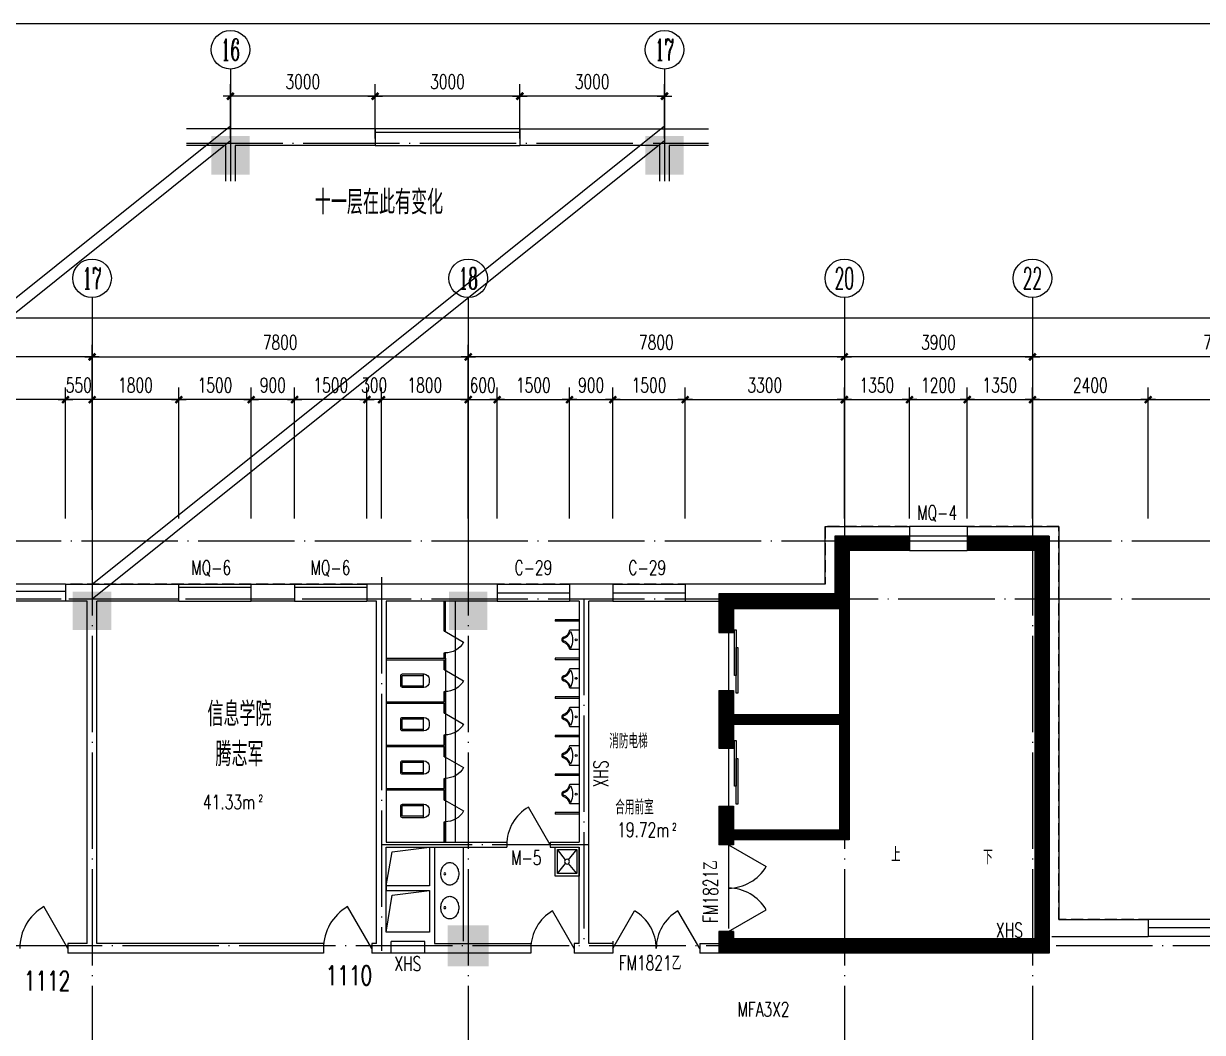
# Model space of a CAD drawing. Extents: x 816818 to 2098601, y 59070 to 390605.
# Drawn here: x 1040080 to 1064525, y 105647 to 126565 of the extents above; entities that cross this region are included whole.
import ezdxf
from ezdxf.enums import TextEntityAlignment as Align

# ---------------------------------------------------------------- set-up
doc = ezdxf.new("R2010")
doc.units = 0
doc.header["$LTSCALE"] = 1000
doc.header["$MEASUREMENT"] = 0
for name, pattern in [('CONTINOUS', [0]), ('DASH', [0.35, 0.25, -0.1]), ('DOTE', [2.42, 2, -0.2, 0.02, -0.2]), ('HIDDEN2', [0.1875, 0.125, -0.0625])]:
    doc.linetypes.add(name, pattern=pattern)
doc.layers.get('0').update_dxf_attribs({"linetype": 'CONTINUOUS'})
doc.layers.get('DEFPOINTS').update_dxf_attribs({"linetype": 'CONTINUOUS'})
for name, color, linetype in [('AXIS', 3, 'CONTINUOUS'), ('AXIS_TEXT', 7, 'CONTINUOUS'), ('COLUMN', 7, 'CONTINUOUS'), ('DOTE', 1, 'DOTE'), ('FILL', 21, 'CONTINUOUS'), ('LVTRY', 253, 'CONTINUOUS'), ('LVTRY_WINDOW', 7, 'CONTINUOUS'), ('MCB', 30, 'CONTINUOUS'), ('PUB_TEXT', 7, 'CONTINUOUS'), ('WALL', 255, 'CONTINUOUS'), ('WINDOW', 2, 'CONTINUOUS'), ('WINDOW_TEXT', 7, 'CONTINUOUS'), ('内部道路', 151, 'HIDDEN2'), ('和面积', 6, 'DASH')]:
    doc.layers.add(name, color=color, linetype=linetype)
doc.styles.add('_HZTXT', font='romans.shx', dxfattribs={"width": 0.7, "bigfont": 'z.shx'})
doc.styles.add('COMPLEX', font='COMPLEX')
doc.styles.add('DIM_FONT', font='SIMPLEX.shx', dxfattribs={"width": 0.7})
doc.styles.add('SIMPLEX', font='SIMPLEX.SHX')
doc.styles.add('Z', font='romans', dxfattribs={"width": 0.8, "bigfont": 'z'})
doc.dimstyles.new('AXIS', dxfattribs={"dimtxt": 300, "dimasz": 1, "dimexe": 250, "dimexo": 300, "dimgap": 150, "dimtad": 1, "dimdec": 0, "dimzin": 0, "dimdsep": 46, "dimtxsty": 'DIM_FONT', "dimblk": '_DIMX', "dimcen": 2.5, "dimse1": 1, "dimse2": 1, "dimclrt": 7, "dimadec": 0, "dimazin": 0, "dimtfac": 1, "dimtdec": 0, "dimtix": 1, "dimtmove": 2, "dimatfit": 3, "dimldrblk": '_DIMX', "dimfxl": 1, "dimarcsym": 0})
doc.dimstyles.new('DIMA', dxfattribs={"dimtxt": 300, "dimasz": 1, "dimexe": 250, "dimexo": 300, "dimgap": 150, "dimtad": 1, "dimdec": 0, "dimzin": 0, "dimdsep": 46, "dimtxsty": 'DIM_FONT', "dimblk": '_DIMX', "dimcen": 2.5, "dimse1": 1, "dimclrt": 7, "dimadec": 0, "dimazin": 0, "dimtfac": 1, "dimtdec": 0, "dimtix": 1, "dimtmove": 2, "dimatfit": 3, "dimldrblk": '_DIMX', "dimfxl": 1, "dimarcsym": 0})
doc.dimstyles.new('DIMB', dxfattribs={"dimtxt": 300, "dimasz": 1, "dimexe": 250, "dimexo": 300, "dimgap": 150, "dimtad": 1, "dimdec": 0, "dimzin": 0, "dimdsep": 46, "dimtxsty": 'DIM_FONT', "dimblk": '_DIMX', "dimcen": 2.5, "dimse2": 1, "dimclrt": 7, "dimadec": 0, "dimazin": 0, "dimtfac": 1, "dimtdec": 0, "dimtix": 1, "dimtmove": 2, "dimatfit": 3, "dimldrblk": '_DIMX', "dimfxl": 1, "dimarcsym": 0})
doc.dimstyles.new('DIMN', dxfattribs={"dimtxt": 300, "dimasz": 1, "dimexe": 250, "dimexo": 300, "dimgap": 150, "dimtad": 1, "dimdec": 0, "dimzin": 0, "dimdsep": 46, "dimtxsty": 'DIM_FONT', "dimblk": '_DIMX', "dimcen": 2.5, "dimclrt": 7, "dimadec": 0, "dimazin": 0, "dimtfac": 1, "dimtdec": 0, "dimtix": 1, "dimtmove": 2, "dimatfit": 3, "dimldrblk": '_DIMX', "dimfxl": 1, "dimarcsym": 0})

# ---------------------------------------------------------------- blocks, each defined once
blk = doc.blocks.new('_DBLK')
blk.add_line((-0.5, 0), (0, -0.866))
blk.add_arc((-0.5, 0), 1, 300, 0)
at = {"layer": 'WINDOW_TEXT', "style": 'SIMPLEX', "flags": 9}
blk.add_attdef('A', text='', height=1, dxfattribs=at).set_placement((0, 1.5), align=Align.MIDDLE)
blk = doc.blocks.new('_WBLK')
for p, q in [((-0.5, 0.5), (0.5, 0.5)), ((-0.5, 0), (0.5, 0)), ((-0.5, -0.5), (0.5, -0.5))]:
    blk.add_line(p, q)
at = {"layer": 'WINDOW_TEXT', "style": 'SIMPLEX', "flags": 9}
blk.add_attdef('A', text='', height=1, dxfattribs=at).set_placement((0, 1.5), align=Align.MIDDLE)
blk = doc.blocks.new('_AXISO')
blk.add_circle((0, 0), 0.5)
at = {"layer": 'AXIS_TEXT', "style": 'COMPLEX', "width": 1.041667}
blk.add_attdef('A', text='', height=0.56, dxfattribs=at).set_placement((-0.25, -0.28), (0.25, -0.28), align=Align.FIT)
blk = doc.blocks.new('_DIMX')
blk.add_line((-150, 0), (150, 0))
at = {"const_width": 50}
blk.add_lwpolyline([(-70, -70), (70, 70)], dxfattribs=at)
blk = doc.blocks.new('*D1469')
at = {"layer": 'AXIS', "color": 0, "lineweight": -2}
blk.add_line((1068800, 119654), (1061002, 119654), dxfattribs=at)
at = {"layer": 'DEFPOINTS', "color": 0}
for p in [(1061001, 119654), (1061001, 116179), (1068801, 116179)]:
    blk.add_point(p, dxfattribs=at)
at = {"layer": 'AXIS', "color": 0, "lineweight": -2, "rotation": 180}
blk.add_blockref('_DIMX', (1061001, 119654), dxfattribs=at)
at = {"layer": 'AXIS', "color": 0, "lineweight": -2}
blk.add_blockref('_DIMX', (1068801, 119654), dxfattribs=at)
at = {"layer": 'AXIS', "color": 7, "insert": (1064901, 119954), "char_height": 300, "attachment_point": 5, "style": 'DIM_FONT'}
blk.add_mtext('7800', dxfattribs=at)
blk = doc.blocks.new('*D1470')
at = {"layer": 'AXIS', "color": 0, "lineweight": -2}
blk.add_line((1057100, 119654), (1049302, 119654), dxfattribs=at)
at = {"layer": 'DEFPOINTS', "color": 0}
for p in [(1049301, 119654), (1049301, 116179), (1057101, 116179)]:
    blk.add_point(p, dxfattribs=at)
at = {"layer": 'AXIS', "color": 0, "lineweight": -2, "rotation": 180}
blk.add_blockref('_DIMX', (1049301, 119654), dxfattribs=at)
at = {"layer": 'AXIS', "color": 0, "lineweight": -2}
blk.add_blockref('_DIMX', (1057101, 119654), dxfattribs=at)
at = {"layer": 'AXIS', "color": 7, "insert": (1053201, 119954), "char_height": 300, "attachment_point": 5, "style": 'DIM_FONT'}
blk.add_mtext('7800', dxfattribs=at)
blk = doc.blocks.new('*D1471')
at = {"layer": 'AXIS', "color": 0, "lineweight": -2}
blk.add_line((1041500, 119654), (1032502, 119654), dxfattribs=at)
at = {"layer": 'DEFPOINTS', "color": 0}
for p in [(1032501, 119654), (1032501, 116179), (1041501, 116179)]:
    blk.add_point(p, dxfattribs=at)
at = {"layer": 'AXIS', "color": 0, "lineweight": -2, "rotation": 180}
blk.add_blockref('_DIMX', (1032501, 119654), dxfattribs=at)
at = {"layer": 'AXIS', "color": 0, "lineweight": -2}
blk.add_blockref('_DIMX', (1041501, 119654), dxfattribs=at)
at = {"layer": 'AXIS', "color": 7, "insert": (1037001, 119954), "char_height": 300, "attachment_point": 5, "style": 'DIM_FONT'}
blk.add_mtext('9000', dxfattribs=at)
blk = doc.blocks.new('*D1478')
at = {"layer": 'AXIS', "color": 0, "lineweight": -2}
for p, q in [((988750, 116479), (988750, 120704)), ((1085250, 116479), (1085250, 120704)), ((1085249, 120454), (988751, 120454))]:
    blk.add_line(p, q, dxfattribs=at)
at = {"layer": 'DEFPOINTS', "color": 0}
for p in [(988750, 120454), (988750, 116179), (1085250, 116179)]:
    blk.add_point(p, dxfattribs=at)
at = {"layer": 'AXIS', "color": 0, "lineweight": -2, "rotation": 180}
blk.add_blockref('_DIMX', (988750, 120454), dxfattribs=at)
at = {"layer": 'AXIS', "color": 0, "lineweight": -2}
blk.add_blockref('_DIMX', (1085250, 120454), dxfattribs=at)
at = {"layer": 'AXIS', "color": 7, "insert": (1037000, 120754), "char_height": 300, "attachment_point": 5, "style": 'DIM_FONT'}
blk.add_mtext('96500', dxfattribs=at)
blk = doc.blocks.new('*D1497')
at = {"layer": 'AXIS', "color": 0, "lineweight": -2}
for p, q in [((1047501, 116302), (1047501, 119018)), ((1049301, 116302), (1049301, 119018)), ((1049300, 118768), (1047502, 118768))]:
    blk.add_line(p, q, dxfattribs=at)
at = {"layer": 'DEFPOINTS', "color": 0}
for p in [(1047501, 118768), (1047501, 116002), (1049301, 116002)]:
    blk.add_point(p, dxfattribs=at)
at = {"layer": 'AXIS', "color": 0, "lineweight": -2, "rotation": 180}
blk.add_blockref('_DIMX', (1047501, 118768), dxfattribs=at)
at = {"layer": 'AXIS', "color": 0, "lineweight": -2}
blk.add_blockref('_DIMX', (1049301, 118768), dxfattribs=at)
at = {"layer": 'AXIS', "color": 7, "insert": (1048401, 119068), "char_height": 300, "attachment_point": 5, "style": 'DIM_FONT'}
blk.add_mtext('1800', dxfattribs=at)
blk = doc.blocks.new('*D1514')
at = {"layer": 'AXIS', "color": 0, "lineweight": -2}
for p, q in [((1049299, 118768), (1049298, 118768)), ((1049300, 118768), (1049900, 118768)), ((1049901, 118768), (1049902, 118768))]:
    blk.add_line(p, q, dxfattribs=at)
at = {"layer": 'DEFPOINTS', "color": 0}
for p in [(1049900, 118768), (1049300, 116002), (1049900, 116002)]:
    blk.add_point(p, dxfattribs=at)
at = {"layer": 'AXIS', "color": 0, "lineweight": -2}
blk.add_blockref('_DIMX', (1049300, 118768), dxfattribs=at)
at = {"layer": 'AXIS', "color": 0, "lineweight": -2, "rotation": 180}
blk.add_blockref('_DIMX', (1049900, 118768), dxfattribs=at)
at = {"layer": 'AXIS', "color": 7, "insert": (1049600, 119068), "char_height": 300, "attachment_point": 5, "style": 'DIM_FONT'}
blk.add_mtext('600', dxfattribs=at)
blk = doc.blocks.new('*D1516')
at = {"layer": 'AXIS', "color": 0, "lineweight": -2}
for p, q in [((1047200, 116302), (1047200, 119018)), ((1047501, 116302), (1047501, 119018)), ((1047199, 118768), (1047198, 118768)), ((1047501, 118768), (1047200, 118768)), ((1047502, 118768), (1047503, 118768))]:
    blk.add_line(p, q, dxfattribs=at)
at = {"layer": 'DEFPOINTS', "color": 0}
for p in [(1047200, 118768), (1047200, 116002), (1047501, 116002)]:
    blk.add_point(p, dxfattribs=at)
at = {"layer": 'AXIS', "color": 0, "lineweight": -2}
blk.add_blockref('_DIMX', (1047200, 118768), dxfattribs=at)
at = {"layer": 'AXIS', "color": 0, "lineweight": -2, "rotation": 180}
blk.add_blockref('_DIMX', (1047501, 118768), dxfattribs=at)
at = {"layer": 'AXIS', "color": 7, "insert": (1047350, 119068), "char_height": 300, "attachment_point": 5, "style": 'DIM_FONT'}
blk.add_mtext('300', dxfattribs=at)
blk = doc.blocks.new('*D1517')
at = {"layer": 'AXIS', "color": 0, "lineweight": -2}
for p, q in [((1045700, 116302), (1045700, 119018)), ((1047200, 116302), (1047200, 119018)), ((1047199, 118768), (1045701, 118768))]:
    blk.add_line(p, q, dxfattribs=at)
at = {"layer": 'DEFPOINTS', "color": 0}
for p in [(1045700, 118768), (1045700, 116002), (1047200, 116002)]:
    blk.add_point(p, dxfattribs=at)
at = {"layer": 'AXIS', "color": 0, "lineweight": -2, "rotation": 180}
blk.add_blockref('_DIMX', (1045700, 118768), dxfattribs=at)
at = {"layer": 'AXIS', "color": 0, "lineweight": -2}
blk.add_blockref('_DIMX', (1047200, 118768), dxfattribs=at)
at = {"layer": 'AXIS', "color": 7, "insert": (1046450, 119068), "char_height": 300, "attachment_point": 5, "style": 'DIM_FONT'}
blk.add_mtext('1500', dxfattribs=at)
blk = doc.blocks.new('_FZH')
blk.add_solid([(-0.5, -0.5), (0.5, -0.5), (-0.5, 0.5), (0.5, 0.5)])
blk = doc.blocks.new('M_B14FAZ')
for p, q in [((-0.5, 0.5), (0.5, 0.5)), ((0.5, 0.021), (-0.5, 0.021)), ((-0.5, -0.5), (0.5, -0.5))]:
    blk.add_line(p, q)
blk = doc.blocks.new('_LIFTD')
for points in [[(-0.548, -0.602), (-0.548, -0.774), (0.241, -0.774), (0.241, -0.602), (-0.548, -0.602)], [(-0.241, -0.784), (-0.241, -0.955), (0.548, -0.955), (0.548, -0.784), (-0.241, -0.784)]]:
    blk.add_lwpolyline(points)
blk = doc.blocks.new('_DBLK1')
for p, q in [((-0.5, 0), (-0.25, -0.433)), ((0.5, 0), (0.25, -0.433))]:
    blk.add_line(p, q)
for centre, start, end in [((-0.5, 0), 300, 0), ((0.5, 0), 180, 240)]:
    blk.add_arc(centre, 0.5, start, end)
at = {"layer": 'WINDOW_TEXT', "style": 'SIMPLEX', "flags": 9}
blk.add_attdef('A', text='', height=1, dxfattribs=at).set_placement((0, 1.5), align=Align.MIDDLE)
blk = doc.blocks.new('*D1743')
at = {"layer": 'AXIS', "color": 0, "lineweight": -2}
blk.add_line((1061000, 119654), (1057102, 119654), dxfattribs=at)
at = {"layer": 'DEFPOINTS', "color": 0}
for p in [(1057101, 119654), (1057101, 116179), (1061001, 116179)]:
    blk.add_point(p, dxfattribs=at)
at = {"layer": 'AXIS', "color": 0, "lineweight": -2, "rotation": 180}
blk.add_blockref('_DIMX', (1057101, 119654), dxfattribs=at)
at = {"layer": 'AXIS', "color": 0, "lineweight": -2}
blk.add_blockref('_DIMX', (1061001, 119654), dxfattribs=at)
at = {"layer": 'AXIS', "color": 7, "insert": (1059051, 119954), "char_height": 300, "attachment_point": 5, "style": 'DIM_FONT'}
blk.add_mtext('3900', dxfattribs=at)
blk = doc.blocks.new('_LV4')
blk.add_lwpolyline([(0, -520, 0.078966), (92, -505, 0.088152), (166, -466, 0.105269), (218, -403, 0.121685), (235, -335, 0.121685), (218, -267, 0.105269), (166, -204, 0.088152), (92, -165, 0.078966), (0, -150, 0.078966), (-92, -165, 0.088152), (-166, -204, 0.105269), (-218, -267, 0.121685), (-235, -335, 0.121685), (-218, -403, 0.105269), (-166, -466, 0.088152), (-92, -505, 0.078966)], format="xyb", close=True)
blk.add_circle((0, -230), 20)
blk = doc.blocks.new('_LV6')
for p, q in [((-140, -340), (-140, -780)), ((-110, -340), (-110, -770)), ((100, -300), (-100, -300)), ((100, -330), (-100, -330)), ((110, -770), (110, -340)), ((140, -780), (140, -340)), ((140, -770), (-140, -770)), ((-30, -890), (30, -890))]:
    blk.add_line(p, q)
for centre, radius, start, end in [((-100, -340), 40, 90, 180), ((-100, -340), 10, 90, 180), ((100, -340), 40, 0, 90), ((100, -340), 10, 0, 90), ((-30, -780), 110, 180, 270), ((30, -780), 110, 270, 0)]:
    blk.add_arc(centre, radius, start, end)
blk = doc.blocks.new('_LV12')
for p, q in [((-250, -50), (-39, -219)), ((39, -219), (250, -50)), ((-250, -450), (-39, -281)), ((39, -281), (250, -450))]:
    blk.add_line(p, q)
for points in [[(300, -500), (300, 0), (-300, 0), (-300, -500)], [(250, -450), (250, -50), (-250, -50), (-250, -450)]]:
    blk.add_lwpolyline(points, close=True)
blk.add_circle((0, -250), 50)
blk = doc.blocks.new('_LV8')
for p, q in [((-205, 0), (205, 0)), ((-205, -191), (-205, 0)), ((205, 0), (205, -191))]:
    blk.add_line(p, q)
blk.add_circle((0, -60), 20)
for centre, radius, start, end in [((-243, -391), 203, 19.2639, 79.2894), ((-152, -175), 10, 114.1084, 248.1394), ((5, -526), 395, 66.6675, 114.1084), ((-243, -401), 233, 19.2639, 68.1394), ((243, -401), 233, 110.4941, 160.7361), ((243, -391), 203, 100.7106, 160.7361), ((158, -173), 10, 290.4941, 66.6675), ((0, -306), 54, 199.2639, 269.7777), ((0, -316), 24, 199.2639, 269.4998), ((0, -306), 54, 270.2223, 340.7361), ((0, -316), 24, 270.5002, 340.7361)]:
    blk.add_arc(centre, radius, start, end)
blk = doc.blocks.new('*D1839')
at = {"layer": 'AXIS', "color": 0, "lineweight": -2}
for p, q in [((1033050, 116302), (1033050, 119018)), ((1040950, 116302), (1040950, 119018)), ((1040949, 118768), (1033051, 118768))]:
    blk.add_line(p, q, dxfattribs=at)
at = {"layer": 'DEFPOINTS', "color": 0}
for p in [(1033050, 118768), (1033050, 116002), (1040950, 116002)]:
    blk.add_point(p, dxfattribs=at)
at = {"layer": 'AXIS', "color": 0, "lineweight": -2, "rotation": 180}
blk.add_blockref('_DIMX', (1033050, 118768), dxfattribs=at)
at = {"layer": 'AXIS', "color": 0, "lineweight": -2}
blk.add_blockref('_DIMX', (1040950, 118768), dxfattribs=at)
at = {"layer": 'AXIS', "color": 7, "insert": (1037000, 119068), "char_height": 300, "attachment_point": 5, "style": 'DIM_FONT'}
blk.add_mtext('7900', dxfattribs=at)
blk = doc.blocks.new('*D1840')
at = {"layer": 'AXIS', "color": 0, "lineweight": -2}
for p, q in [((1040950, 116302), (1040950, 119018)), ((1040949, 118768), (1040948, 118768)), ((1041501, 118768), (1040950, 118768)), ((1041502, 118768), (1041503, 118768))]:
    blk.add_line(p, q, dxfattribs=at)
at = {"layer": 'DEFPOINTS', "color": 0}
for p in [(1040950, 118768), (1040950, 116002), (1041501, 116002)]:
    blk.add_point(p, dxfattribs=at)
at = {"layer": 'AXIS', "color": 0, "lineweight": -2}
blk.add_blockref('_DIMX', (1040950, 118768), dxfattribs=at)
at = {"layer": 'AXIS', "color": 0, "lineweight": -2, "rotation": 180}
blk.add_blockref('_DIMX', (1041501, 118768), dxfattribs=at)
at = {"layer": 'AXIS', "color": 7, "insert": (1041225, 119068), "char_height": 300, "attachment_point": 5, "style": 'DIM_FONT'}
blk.add_mtext('550', dxfattribs=at)
blk = doc.blocks.new('*D1841')
at = {"layer": 'AXIS', "color": 0, "lineweight": -2}
for p, q in [((1043300, 116302), (1043300, 119018)), ((1043299, 118768), (1041502, 118768))]:
    blk.add_line(p, q, dxfattribs=at)
at = {"layer": 'DEFPOINTS', "color": 0}
for p in [(1041501, 118768), (1041501, 116002), (1043300, 116002)]:
    blk.add_point(p, dxfattribs=at)
at = {"layer": 'AXIS', "color": 0, "lineweight": -2, "rotation": 180}
blk.add_blockref('_DIMX', (1041501, 118768), dxfattribs=at)
at = {"layer": 'AXIS', "color": 0, "lineweight": -2}
blk.add_blockref('_DIMX', (1043300, 118768), dxfattribs=at)
at = {"layer": 'AXIS', "color": 7, "insert": (1042400, 119068), "char_height": 300, "attachment_point": 5, "style": 'DIM_FONT'}
blk.add_mtext('1800', dxfattribs=at)
blk = doc.blocks.new('*D1855')
at = {"layer": 'AXIS', "color": 0, "lineweight": -2}
for p, q in [((1043300, 116302), (1043300, 119018)), ((1044800, 116302), (1044800, 119018)), ((1044799, 118768), (1043301, 118768))]:
    blk.add_line(p, q, dxfattribs=at)
at = {"layer": 'DEFPOINTS', "color": 0}
for p in [(1043300, 118768), (1043300, 116002), (1044800, 116002)]:
    blk.add_point(p, dxfattribs=at)
at = {"layer": 'AXIS', "color": 0, "lineweight": -2, "rotation": 180}
blk.add_blockref('_DIMX', (1043300, 118768), dxfattribs=at)
at = {"layer": 'AXIS', "color": 0, "lineweight": -2}
blk.add_blockref('_DIMX', (1044800, 118768), dxfattribs=at)
at = {"layer": 'AXIS', "color": 7, "insert": (1044050, 119068), "char_height": 300, "attachment_point": 5, "style": 'DIM_FONT'}
blk.add_mtext('1500', dxfattribs=at)
blk = doc.blocks.new('*D1856')
at = {"layer": 'AXIS', "color": 0, "lineweight": -2}
for p, q in [((1044800, 116302), (1044800, 119018)), ((1045700, 116302), (1045700, 119018)), ((1045699, 118768), (1044801, 118768))]:
    blk.add_line(p, q, dxfattribs=at)
at = {"layer": 'DEFPOINTS', "color": 0}
for p in [(1044800, 118768), (1044800, 116002), (1045700, 116002)]:
    blk.add_point(p, dxfattribs=at)
at = {"layer": 'AXIS', "color": 0, "lineweight": -2, "rotation": 180}
blk.add_blockref('_DIMX', (1044800, 118768), dxfattribs=at)
at = {"layer": 'AXIS', "color": 0, "lineweight": -2}
blk.add_blockref('_DIMX', (1045700, 118768), dxfattribs=at)
at = {"layer": 'AXIS', "color": 7, "insert": (1045250, 119068), "char_height": 300, "attachment_point": 5, "style": 'DIM_FONT'}
blk.add_mtext('900', dxfattribs=at)
blk = doc.blocks.new('*D1857')
at = {"layer": 'AXIS', "color": 0, "lineweight": -2}
for p, q in [((1050370, 124183), (1050370, 125309)), ((1053370, 124183), (1053370, 125309)), ((1053369, 125059), (1050371, 125059))]:
    blk.add_line(p, q, dxfattribs=at)
at = {"layer": 'DEFPOINTS', "color": 0}
for p in [(1050370, 125059), (1050370, 123883), (1053370, 123883)]:
    blk.add_point(p, dxfattribs=at)
at = {"layer": 'AXIS', "color": 0, "lineweight": -2, "rotation": 180}
blk.add_blockref('_DIMX', (1050370, 125059), dxfattribs=at)
at = {"layer": 'AXIS', "color": 0, "lineweight": -2}
blk.add_blockref('_DIMX', (1053370, 125059), dxfattribs=at)
at = {"layer": 'AXIS', "color": 7, "insert": (1051870, 125359), "char_height": 300, "attachment_point": 5, "style": 'DIM_FONT'}
blk.add_mtext('3000', dxfattribs=at)
blk = doc.blocks.new('*D1858')
at = {"layer": 'AXIS', "color": 0, "lineweight": -2}
for p, q in [((1044370, 124183), (1044370, 125309)), ((1047370, 124183), (1047370, 125309)), ((1047369, 125059), (1044371, 125059))]:
    blk.add_line(p, q, dxfattribs=at)
at = {"layer": 'DEFPOINTS', "color": 0}
for p in [(1044370, 125059), (1044370, 123883), (1047370, 123883)]:
    blk.add_point(p, dxfattribs=at)
at = {"layer": 'AXIS', "color": 0, "lineweight": -2, "rotation": 180}
blk.add_blockref('_DIMX', (1044370, 125059), dxfattribs=at)
at = {"layer": 'AXIS', "color": 0, "lineweight": -2}
blk.add_blockref('_DIMX', (1047370, 125059), dxfattribs=at)
at = {"layer": 'AXIS', "color": 7, "insert": (1045870, 125359), "char_height": 300, "attachment_point": 5, "style": 'DIM_FONT'}
blk.add_mtext('3000', dxfattribs=at)
blk = doc.blocks.new('*D1859')
at = {"layer": 'AXIS', "color": 0, "lineweight": -2}
for p, q in [((1047370, 124183), (1047370, 125309)), ((1050370, 124183), (1050370, 125309)), ((1050369, 125059), (1047371, 125059))]:
    blk.add_line(p, q, dxfattribs=at)
at = {"layer": 'DEFPOINTS', "color": 0}
for p in [(1047370, 125059), (1047370, 123883), (1050370, 123883)]:
    blk.add_point(p, dxfattribs=at)
at = {"layer": 'AXIS', "color": 0, "lineweight": -2, "rotation": 180}
blk.add_blockref('_DIMX', (1047370, 125059), dxfattribs=at)
at = {"layer": 'AXIS', "color": 0, "lineweight": -2}
blk.add_blockref('_DIMX', (1050370, 125059), dxfattribs=at)
at = {"layer": 'AXIS', "color": 7, "insert": (1048870, 125359), "char_height": 300, "attachment_point": 5, "style": 'DIM_FONT'}
blk.add_mtext('3000', dxfattribs=at)

msp = doc.modelspace()

# ---------------------------------------------------------------- linework, layer by layer
at = {"layer": 'AXIS'}
for p, q in [((1044371.4, 125618.9), (1044371.4, 124441.6)), ((1053370.1, 125618.9), (1053370.1, 124441.6)), ((1041500.5, 120882.9), (1041500.5, 116179.4)), ((1049300.5, 120882.9), (1049300.5, 116179.4)), ((1057100.5, 120882.9), (1057100.5, 116179.4)), ((1061000.5, 120882.9), (1061000.5, 116179.4))]:
    msp.add_line(p, q, dxfattribs=at)
at = {"layer": 'DOTE'}
for p, q in [((1044370.4, 124648.4), (1044370.4, 123300.2)), ((1053370.1, 124648.4), (1053370.1, 123300.2)), ((1043456.4, 124084.4), (1054284.1, 124084.4)), ((1041500.4, 118712.5), (1041500.4, 96064.8)), ((1049300.4, 118712.5), (1049300.4, 96064.8)), ((1057100.4, 118712.5), (1057100.4, 96064.8)), ((1061000.4, 118712.5), (1061000.4, 95839.4)), ((985618.5, 115839.4), (1092531.4, 115839.4)), ((1047500.4, 115089.4), (1047500.4, 107339.4)), ((985618.5, 114639.4), (1092531.4, 114639.4)), ((1026500.4, 114639.4), (1047500.4, 114639.4)), ((1051700.4, 114639.4), (1051700.4, 107439.4)), ((1054700.4, 114639.4), (1054700.4, 107439.4)), ((1054700.4, 114639.4), (1054700.4, 107439.4)), ((1057100.4, 112139.4), (1054700.4, 112139.4)), ((1051800.4, 109539.4), (1047500.4, 109539.4)), ((1057100.4, 109739.4), (1054700.4, 109739.4)), ((1092531.4, 107439.4), (1037000.4, 107439.4))]:
    msp.add_line(p, q, dxfattribs=at)
at = {"layer": 'FILL'}
for points, const_width in [([(1054700.4, 114589.4), (1057050.4, 114589.4), (1057050.4, 115789.4), (1058450.4, 115789.4)], 300), ([(1059650.4, 115789.4), (1061200.4, 115789.4), (1061200.4, 107289.4)], 300), ([(1054650.4, 114739.4), (1054650.4, 113939.4)], 300), ([(1057100.4, 114639.4), (1057100.4, 109739.4), (1054700.4, 109739.4)], 200), ([(1054650.4, 112739.4), (1054650.4, 111539.4)], 300), ([(1057100.4, 112139.4), (1054700.4, 112139.4)], 200), ([(1054650.4, 110339.4), (1054650.4, 109539.4)], 300), ([(1054650.4, 107739.4), (1054650.4, 107289.4)], 300), ([(1061350.4, 107439.4), (1054550.4, 107439.4)], 300)]:
    msp.add_lwpolyline(points, dxfattribs=dict(at, const_width=const_width))
at = {"layer": 'LVTRY'}
for p, q in [((1048800.4, 113964.4), (1048800.4, 114589.4)), ((1048830.4, 113964.4), (1048830.4, 114589.4)), ((1049030.4, 114589.4), (1049030.4, 109589.4)), ((1051600.4, 114204.3), (1051100.4, 114204.3)), ((1051100.4, 114204.3), (1051100.4, 114174.3)), ((1051600.4, 114174.3), (1051100.4, 114174.3)), ((1048800.4, 113964.4), (1048830.4, 113964.4)), ((1048800.4, 113514.4), (1048830.4, 113514.4)), ((1048800.4, 113404.4), (1048800.4, 113514.4)), ((1048830.4, 113164.4), (1048830.4, 113514.4)), ((1047600.4, 113404.4), (1048830.4, 113404.4)), ((1047600.4, 113374.4), (1048800.4, 113374.4)), ((1048800.4, 113164.4), (1048800.4, 113374.4)), ((1048830.4, 113404.4), (1048830.4, 109589.4)), ((1051600.4, 113404.3), (1051100.4, 113404.3)), ((1051100.4, 113404.3), (1051100.4, 113374.3)), ((1051600.4, 113374.3), (1051100.4, 113374.3)), ((1048800.4, 113164.4), (1048830.4, 113164.4)), ((1048800.4, 112504.4), (1048800.4, 112714.4)), ((1048800.4, 112714.4), (1048830.4, 112714.4)), ((1048830.4, 112264.4), (1048830.4, 112714.4)), ((1047600.4, 112504.4), (1048800.4, 112504.4)), ((1047600.4, 112474.4), (1048800.4, 112474.4)), ((1048800.4, 112264.4), (1048800.4, 112474.4)), ((1051600.4, 112604.3), (1051100.4, 112604.3)), ((1051100.4, 112604.3), (1051100.4, 112574.3)), ((1051600.4, 112574.3), (1051100.4, 112574.3)), ((1048800.4, 112264.4), (1048830.4, 112264.4)), ((1048800.4, 111604.4), (1048800.4, 111814.4)), ((1048800.4, 111814.4), (1048830.4, 111814.4)), ((1048830.4, 111604.4), (1048830.4, 111814.4)), ((1048830.4, 111364.4), (1048830.4, 111814.4)), ((1051600.4, 111804.3), (1051100.4, 111804.3)), ((1051100.4, 111804.3), (1051100.4, 111774.3)), ((1051600.4, 111774.3), (1051100.4, 111774.3)), ((1047600.4, 111604.4), (1048800.4, 111604.4)), ((1047600.4, 111574.4), (1048800.4, 111574.4)), ((1048800.4, 111364.4), (1048800.4, 111574.4)), ((1048800.4, 111364.4), (1048830.4, 111364.4)), ((1051600.4, 111004.3), (1051100.4, 111004.3)), ((1051100.4, 111004.3), (1051100.4, 110974.3)), ((1048800.4, 110704.4), (1048800.4, 110914.4)), ((1048800.4, 110914.4), (1048830.4, 110914.4)), ((1048830.4, 110704.4), (1048830.4, 110914.4)), ((1048830.4, 110464.4), (1048830.4, 110914.4)), ((1051600.4, 110974.3), (1051100.4, 110974.3)), ((1047600.4, 110704.4), (1048800.4, 110704.4)), ((1047600.4, 110674.4), (1048800.4, 110674.4)), ((1048800.4, 110464.4), (1048800.4, 110674.4)), ((1048800.4, 110464.4), (1048830.4, 110464.4)), ((1048800.4, 109589.4), (1048800.4, 110014.4)), ((1048800.4, 110014.4), (1048830.4, 110014.4)), ((1048830.4, 109589.4), (1048830.4, 110014.4)), ((1051600.4, 110204.3), (1051100.4, 110204.3)), ((1051100.4, 110204.3), (1051100.4, 110174.3)), ((1051600.4, 110174.3), (1051100.4, 110174.3)), ((1049200.4, 107539.4), (1049200.4, 109489.4))]:
    msp.add_line(p, q, dxfattribs=at)
for points in [[(1047600.4, 108689.4), (1047725.2, 109391.6), (1048500.4, 109489.4)], [(1047601.1, 107729.4), (1047725.2, 108491.6), (1048500.4, 108589.4)]]:
    msp.add_lwpolyline(points, dxfattribs=at)
at = {"layer": 'MCB'}
msp.add_lwpolyline([(978483, 126564.9), (1095252.8, 126564.9), (1095252.8, 80042.1), (978483, 80042.1)], close=True, dxfattribs=at)
at = {"layer": 'WALL'}
for p, q in [((1047370.2, 124384.4), (1043456.4, 124384.4)), ((1050370.2, 124384.4), (1054284.1, 124384.4)), ((1044270.4, 124034.4), (1043456.4, 124034.4)), ((1044270.4, 124034.4), (1044270.4, 123300.2)), ((1047370.2, 124034.4), (1044470.4, 124034.4)), ((1044470.4, 124034.4), (1044470.4, 123300.2)), ((1053270.1, 124034.4), (1053270.1, 123300.2)), ((1053470.1, 124034.4), (1053470.1, 123300.2)), ((1056700.4, 116139.4), (1058450.4, 116139.4)), ((1056700.4, 114939.4), (1056700.4, 116139.4)), ((1059650.4, 116139.4), (1061550.5, 116139.4)), ((1061550.5, 116139.4), (1061550.5, 107989.4)), ((1056900.4, 115938.9), (1056900.4, 114739.9)), ((1058450.4, 115939.4), (1056900.9, 115939.4)), ((1061350.5, 115939.4), (1059650.4, 115939.4)), ((1061350.5, 115939.4), (1061350.5, 107289.9)), ((1057200.4, 115638.9), (1057200.4, 109639.4)), ((1058450.4, 115639.4), (1057200.9, 115639.4)), ((1061050, 115639.4), (1059650.4, 115639.4)), ((1061050, 115639.4), (1061050.5, 107589.9)), ((1040950.4, 114939.4), (1043300.4, 114939.4)), ((1043300.4, 114589.4), (1043300.4, 114939.4)), ((1044800.4, 114939.4), (1045700.4, 114939.4)), ((1044800.4, 114589.4), (1044800.4, 114939.4)), ((1049900.4, 114939.4), (1047050.4, 114939.4)), ((1049900.4, 114939.4), (1049900.4, 114589.4)), ((1051400.4, 114939.4), (1051400.4, 114589.4)), ((1052300.4, 114939.4), (1051400.4, 114939.4)), ((1052300.4, 114939.4), (1052300.4, 114589.4)), ((1052300.4, 114939.4), (1052300.4, 114589.4)), ((1056700.4, 114939.4), (1053800.4, 114939.4)), ((1056700.4, 114939.4), (1053800.4, 114939.4)), ((1053800.4, 114939.4), (1053800.4, 114589.4)), ((1054500.4, 114738.9), (1054500.4, 113939.4)), ((1056899.9, 114739.4), (1054500.9, 114739.4)), ((1041400.4, 107489.4), (1041400.4, 114589.4)), ((1041600.4, 107489.4), (1041600.4, 114589.4)), ((1047400.4, 114589.4), (1047200.4, 114589.4)), ((1047400.4, 107489.4), (1047400.4, 114589.4)), ((1047600.4, 114589.4), (1047600.4, 109589.4)), ((1049900.4, 114589.4), (1047600.4, 114589.4)), ((1051600.4, 114589.4), (1051400.4, 114589.4)), ((1051600.4, 114589.4), (1051600.4, 109589.4)), ((1051800.4, 107489.4), (1051800.4, 114589.4)), ((1052300.4, 114589.4), (1051800.4, 114589.4)), ((1053800.4, 114589.4), (1054500.4, 114589.4)), ((1054800.4, 114439.4), (1054800.4, 113939.4)), ((1054800.4, 114439.4), (1057000.4, 114439.4)), ((1057000.4, 114439.4), (1057000.4, 112239.4)), ((1054500.4, 113939.4), (1054800.4, 113939.4)), ((1054500.4, 112739.4), (1054800.4, 112739.4)), ((1054500.4, 112739.4), (1054500.4, 111539.4)), ((1054800.4, 112739.4), (1054800.4, 112239.4)), ((1054800.4, 112239.4), (1057000.4, 112239.4)), ((1054800.4, 112039.4), (1057000.4, 112039.4)), ((1054800.4, 112039.4), (1054800.4, 111539.4)), ((1057000.4, 112039.4), (1057000.4, 109839.4)), ((1054500.4, 111539.4), (1054800.4, 111539.4)), ((1054500.4, 110339.4), (1054800.4, 110339.4)), ((1054500.4, 110339.4), (1054500.4, 109539.4)), ((1054800.4, 110339.4), (1054800.4, 109839.4)), ((1057000.4, 109839.4), (1054800.4, 109839.4)), ((1047600.4, 109589.4), (1050100.4, 109589.4)), ((1050100.4, 109589.4), (1050100.4, 109489.4)), ((1051000.4, 109589.4), (1051600.4, 109589.4)), ((1051000.4, 109589.4), (1051000.4, 109489.4)), ((1054800.4, 109539.4), (1054500.4, 109539.4)), ((1057200.4, 109639.4), (1054800.4, 109639.4)), ((1054800.4, 109639.4), (1054800.4, 109539.4)), ((1047600.4, 109489.4), (1050100.4, 109489.4)), ((1051000.4, 109489.4), (1051600.4, 109489.4)), ((1051600.4, 107489.4), (1051600.4, 109489.4)), ((1061550.5, 107989.4), (1063400.4, 107989.4)), ((1063400.4, 107989.4), (1063400.4, 107639.4)), ((1054800.4, 107739.4), (1054500.4, 107739.4)), ((1054500.4, 107739.4), (1054500.4, 107289.4)), ((1054800.4, 107739.4), (1054800.4, 107589.4)), ((1061050, 107589.4), (1054800.4, 107589.4)), ((1061400.4, 107639.4), (1063400.4, 107639.4)), ((1041400.4, 107489.4), (1041000.4, 107489.4)), ((1041000.4, 107489.4), (1041000.4, 107289.4)), ((1046300.4, 107489.4), (1041600.4, 107489.4)), ((1046300.4, 107489.4), (1046300.4, 107289.4)), ((1047400.4, 107489.4), (1047300.4, 107489.4)), ((1047300.4, 107489.4), (1047300.4, 107289.4)), ((1047701.4, 107289.4), (1047701.4, 107529.4)), ((1048401.4, 107529.4), (1047701.4, 107529.4)), ((1048401.4, 107289.4), (1048401.4, 107529.4)), ((1050600.4, 107489.4), (1050600.4, 107289.4)), ((1051600.4, 107489.4), (1051500.4, 107489.4)), ((1051500.4, 107489.4), (1051500.4, 107289.4)), ((1052300.4, 107489.4), (1051800.4, 107489.4)), ((1052300.4, 107539.4), (1052300.4, 107339.4)), ((1052300.4, 107489.4), (1052300.4, 107289.4)), ((1054100.4, 107489.4), (1054100.4, 107289.4)), ((1054100.4, 107489.4), (1054500.4, 107489.4)), ((1046300.4, 107289.4), (1041000.4, 107289.4)), ((1050600.4, 107289.4), (1047300.4, 107289.4)), ((1052300.4, 107289.4), (1051500.4, 107289.4)), ((1061350, 107289.4), (1054100.4, 107289.4))]:
    msp.add_line(p, q, dxfattribs=at)
at = {"layer": 'WALL', "linetype": 'CONTINOUS'}
for p, q in [((1047370.2, 124384.4), (1047370.2, 124034.4)), ((1050370.2, 124384.4), (1050370.2, 124034.4)), ((1053270.2, 124034.4), (1050370.2, 124034.4)), ((1054284.1, 124034.4), (1053470.2, 124034.4)), ((1058450.4, 116139.4), (1058450.4, 115639.4)), ((1059650.4, 116139.4), (1059650.4, 115639.4)), ((1040950.4, 114939.4), (1040950.4, 114589.4)), ((1045700.4, 114939.4), (1045700.4, 114589.4)), ((1047200.4, 114939.4), (1047200.4, 114589.4)), ((1041400.4, 114589.4), (1040950.4, 114589.4)), ((1043300.4, 114589.4), (1041600.4, 114589.4)), ((1045700.4, 114589.4), (1044800.4, 114589.4))]:
    msp.add_line(p, q, dxfattribs=at)
at = {"layer": 'WALL'}
for points in [[(1048500.4, 109489.4), (1048500.4, 108689.4), (1047600.4, 108689.4)], [(1047601.1, 108689.4), (1047601.1, 108589.4), (1048501.1, 108589.4), (1048501.1, 107729.4), (1047601.1, 107729.4), (1047600.4, 109489.4)], [(1048600.4, 109489.4), (1048600.4, 107489.4), (1050600.4, 107489.4)]]:
    msp.add_lwpolyline(points, dxfattribs=at)
for centre, start, end in [((1056900.9, 115938.9), 90, 180), ((1057200.9, 115638.9), 90, 180), ((1054500.9, 114738.9), 90, 180), ((1056899.9, 114739.9), 270, 0)]:
    msp.add_arc(centre, 0.5, start, end, dxfattribs=at)
at = {"layer": 'WINDOW'}
for p, q in [((1032500.4, 114939.4), (1044371.4, 124441.6)), ((1041500.4, 114939.4), (1053370.1, 124441.6)), ((1050370.2, 124384.4), (1047370.2, 124384.4)), ((1050370.2, 124308.4), (1047370.2, 124308.4)), ((1032500.4, 114639.4), (1044371.4, 124141.6)), ((1041500.4, 114639.4), (1053370.1, 124141.6)), ((1047370.2, 124034.4), (1050370.2, 124034.4)), ((1059650.4, 116139.4), (1058450.4, 116139.4)), ((1059650.4, 115939.4), (1058450.4, 115939.4)), ((1058450.4, 115639.4), (1059650.4, 115639.4)), ((1040950.4, 114939.4), (1033050.4, 114939.4)), ((1043300.4, 114939.4), (1044800.4, 114939.4)), ((1045700.4, 114939.4), (1047200.4, 114939.4)), ((1040950.4, 114789.4), (1033050.4, 114789.4)), ((1043300.4, 114880.5), (1044800.4, 114880.5)), ((1045700.4, 114880.5), (1047200.4, 114880.5)), ((1040950.4, 114589.4), (1033050.4, 114589.4)), ((1043300.4, 114589.4), (1044800.4, 114589.4)), ((1045700.4, 114589.4), (1047200.4, 114589.4))]:
    msp.add_line(p, q, dxfattribs=at)
at = {"layer": '和面积'}
msp.add_lwpolyline([(1013600.4, 96689.4), (1033700.4, 96689.4), (1033700.4, 95289.4), (1040300.4, 95289.4), (1040300.4, 96689.4), (1060400.4, 96689.4), (1060400.2, 95489.4), (1064000.4, 95489.4), (1064000.4, 95189.4), (1065800.4, 95189.4), (1065800.4, 95489.4), (1069400.4, 95489.4), (1069400.4, 96689.4), (1077150.4, 96689.4), (1077150.4, 97889.4), (1085500.4, 97889.4), (1085500.4, 112539.4), (1076050.4, 112539.4), (1076050.4, 107989.4), (1061550.5, 107989.4), (1061550.5, 116139.4), (1056700.4, 116139.4), (1056700.4, 114939.4), (1017300.4, 114939.4)], dxfattribs=at)

# ---------------------------------------------------------------- block references
at = {"layer": 'AXIS'}
ref = msp.add_blockref('_AXISO', (1044370.4, 126022.3), dxfattribs=dict(at, xscale=800, yscale=800, zscale=800))
ref.add_attrib('A', '16', dxfattribs={"layer": 'AXIS_TEXT', "height": 448, "style": 'COMPLEX', "width": 0.646552}).set_placement((1044170.4, 125798.3), (1044570.4, 125798.3), align=Align.FIT)
ref = msp.add_blockref('_AXISO', (1053370.4, 126022.3), dxfattribs=dict(at, xscale=800, yscale=800, zscale=800))
ref.add_attrib('A', '17', dxfattribs={"layer": 'AXIS_TEXT', "height": 448, "style": 'COMPLEX', "width": 0.646552}).set_placement((1053170.4, 125798.3), (1053570.4, 125798.3), align=Align.FIT)
ref = msp.add_blockref('_AXISO', (1041500.5, 121282.9), dxfattribs=dict(at, xscale=800, yscale=800, zscale=800))
ref.add_attrib('A', '17', dxfattribs={"layer": 'AXIS_TEXT', "height": 448, "style": 'COMPLEX', "width": 0.646552}).set_placement((1041300.5, 121058.9), (1041700.5, 121058.9), align=Align.FIT)
ref = msp.add_blockref('_AXISO', (1049300.5, 121282.9), dxfattribs=dict(at, xscale=800, yscale=800, zscale=800))
ref.add_attrib('A', '18', dxfattribs={"layer": 'AXIS_TEXT', "height": 448, "style": 'COMPLEX', "width": 0.646552}).set_placement((1049100.5, 121058.9), (1049500.5, 121058.9), align=Align.FIT)
ref = msp.add_blockref('_AXISO', (1057100.5, 121282.9), dxfattribs=dict(at, xscale=800, yscale=800, zscale=800))
ref.add_attrib('A', '20', dxfattribs={"layer": 'AXIS_TEXT', "height": 448, "style": 'COMPLEX', "width": 0.551471}).set_placement((1056900.5, 121058.9), (1057300.5, 121058.9), align=Align.FIT)
ref = msp.add_blockref('_AXISO', (1061000.5, 121282.9), dxfattribs=dict(at, xscale=800, yscale=800, zscale=800))
ref.add_attrib('A', '22', dxfattribs={"layer": 'AXIS_TEXT', "height": 448, "style": 'COMPLEX', "width": 0.551471}).set_placement((1060800.5, 121058.9), (1061200.5, 121058.9), align=Align.FIT)
at = {"layer": 'COLUMN', "zscale": 600}
for p, xscale, yscale in [((1044370.4, 123834.4), 800, 800), ((1053370.4, 123834.4), 800, 800), ((1041500.4, 114389.4), 800, 800), ((1049300.4, 114389.4), -800, 800), ((1049300.4, 107439.4), -850, 850)]:
    msp.add_blockref('_FZH', p, dxfattribs=dict(at, xscale=xscale, yscale=yscale))
at = {"layer": 'LVTRY', "rotation": 270}
for p in [(1051600.4, 113789.3), (1051600.4, 112989.3), (1051600.4, 112189.3), (1051600.4, 111389.3), (1051600.4, 110589.3)]:
    msp.add_blockref('_LV8', p, dxfattribs=at)
at = {"layer": 'LVTRY', "xscale": -1}
for name, p, rotation in [('_LV6', (1047600.4, 112939.4), 90), ('_LV6', (1047600.4, 112039.4), 90), ('_LV6', (1047600.4, 111139.4), 90), ('_LV6', (1047600.4, 110239.4), 90), ('_LV12', (1051600.4, 109189.4), 269.9999999999999), ('_LV4', (1048583.9, 108935.9), 90), ('_LV4', (1048583.9, 108234.2), 90)]:
    msp.add_blockref(name, p, dxfattribs=dict(at, rotation=rotation))
at = {"layer": 'LVTRY_WINDOW', "xscale": -450, "yscale": 450, "zscale": 450, "rotation": 90}
for p in [(1048815.4, 113739.4), (1048815.4, 112939.4), (1048815.4, 112039.4), (1048815.4, 111139.4), (1048815.4, 110239.4)]:
    msp.add_blockref('_DBLK', p, dxfattribs=at)
at = {"layer": 'WINDOW'}
for name, p, xscale, yscale, zscale in [('_WBLK', (1050650.4, 114764.4), 1500, 349.9999999996799, 1500), ('_WBLK', (1053050.4, 114764.4), 1500, 349.9999999997088, 1500), ('_DBLK1', (1053200.4, 107389.4), -1800, -1800, 1800)]:
    msp.add_blockref(name, p, dxfattribs=dict(at, xscale=xscale, yscale=yscale, zscale=zscale))
for name, p, xscale, yscale, zscale, rotation in [('M_B14FAZ', (1053050.4, 114764.4), -1500, 349.999999999709, 1500, 180), ('_LIFTD', (1054700.4, 113339.4), -1200, 199.9999999997974, 1200, 90), ('_LIFTD', (1054700.4, 111039.4), -1200, 200.0000000000812, 1200, 90), ('_DBLK', (1050550.4, 109539.4), 900, 900, 900, 180), ('_DBLK1', (1054700.4, 108639.4), -1800, -1800, 1800, 270), ('_DBLK', (1040500.4, 107389.4), 1000, 1000, 1000, 180), ('_DBLK', (1046800.4, 107389.4), 1000, 1000, 1000, 180), ('_DBLK', (1051050.4, 107389.4), 900, 900, 900, 180), ('_WBLK', (1065500.4, 107814.4), 4200, 350, 4200, 180)]:
    msp.add_blockref(name, p, dxfattribs=dict(at, xscale=xscale, yscale=yscale, zscale=zscale, rotation=rotation))

# ---------------------------------------------------------------- texts
at = {"layer": 'MCB', "style": 'Z', "width": 0.7}
for s, p in [('MQ-4', (1058609.6, 116272.9)), ('MQ-6', (1043556.6, 115132.5)), ('MQ-6', (1046028.6, 115132.5)), ('C-29', (1050260.5, 115132.5)), ('C-29', (1052621.4, 115132.5)), ('M-5', (1050189.6, 109119.1))]:
    msp.add_text(s, height=300, dxfattribs=at).set_placement(p)
at = {"layer": 'MCB', "style": 'DIM_FONT'}
for s, insert, char_height, width, attachment_point in [('{\\Fromans,z|c134;信息学院\\P腾志军}', (1044558.1, 112497.4), 500, 1619.144, 2), ('{\\C0;1112}', (1040088.2, 106915.4), 400, 1377.729, 1), ('{\\C0;1110}', (1046348.1, 107030.4), 400, 1377.729, 1)]:
    msp.add_mtext(s, dxfattribs=dict(at, insert=insert, char_height=char_height, width=width, attachment_point=attachment_point))
at = {"layer": 'PUB_TEXT', "width": 0.7}
for s, height, style, p in [('消防电梯', 300, 'Z', (1052224.5, 111535.6)), (' 2', 150, 'DIM_FONT', (1044880.8, 110426.3)), ('合用前室', 300, '_HZTXT', (1052349.5, 110166.5)), ('上', 300, 'Z', (1058068.1, 109184.2)), ('下', 300, 'Z', (1059977.6, 109131.9)), ('XHS', 300, '_HZTXT', (1060243.6, 107616.9)), ('XHS', 300, '_HZTXT', (1047768.7, 106922.6)), ('FM1821乙', 300, 'Z', (1052420.9, 106938.9)), ('MFA3X2', 300, '_HZTXT', (1054882.6, 105977.3))]:
    msp.add_text(s, height=height, dxfattribs=dict(at, style=style)).set_placement(p)
for s, style, p in [('XHS', '_HZTXT', (1052200.2, 110731.9)), ('FM1821乙', 'Z', (1054475.2, 107919.9))]:
    msp.add_text(s, height=300, rotation=90, dxfattribs=dict(at, style=style)).set_placement(p)
at = {"layer": 'PUB_TEXT', "style": 'DIM_FONT', "width": 0.7}
for s, height, p in [('41.33m', 300, (1044880.8, 110426.3)), ('19.72m', 300, (1053470, 109848.2)), ('2', 150, (1053621.1, 109910.4))]:
    msp.add_text(s, height=height, dxfattribs=at).set_placement(p, align=Align.MIDDLE_RIGHT)
at = {"layer": '内部道路', "style": 'Z', "width": 0.7}
msp.add_text('十一层在此有变化', height=500, dxfattribs=at).set_placement((1046120.1, 122611.1))

# ---------------------------------------------------------------- dimensions: what is measured, and where the dimension line sits
at = {"layer": 'AXIS'}
for base, p1, p2, dimstyle, picture, middle in [((1044370.4, 125059.1), (1047370.2, 123883.2), (1044370.4, 123883.2), 'DIMN', '*D1858', (1045870.3, 125359.1)), ((1047370.2, 125059.1), (1050370.2, 123883.2), (1047370.2, 123883.2), 'DIMN', '*D1859', (1048870.2, 125359.1)), ((1050370.2, 125059.1), (1053370.4, 123883.2), (1050370.2, 123883.2), 'DIMN', '*D1857', (1051870.3, 125359.1)), ((1032500.5, 119653.8), (1041500.5, 116179.4), (1032500.5, 116179.4), 'AXIS', '*D1471', (1037000.5, 119953.8)), ((1049300.5, 119653.8), (1057100.5, 116179.4), (1049300.5, 116179.4), 'AXIS', '*D1470', (1053200.5, 119953.8)), ((1057100.5, 119653.8), (1061000.5, 116179.4), (1057100.5, 116179.4), 'AXIS', '*D1743', (1059050.5, 119953.8)), ((1061000.5, 119653.8), (1068800.5, 116179.4), (1061000.5, 116179.4), 'AXIS', '*D1469', (1064900.5, 119953.8))]:
    dim = msp.add_linear_dim(base=base, p1=p1, p2=p2, dimstyle=dimstyle, dxfattribs=at)
    dim.commit()
    dim.dimension.update_dxf_attribs({"geometry": picture, "text_midpoint": middle})
for p1, p2, distance, dimstyle, picture, middle in [((1085250.4, 116179.4), (988750.4, 116179.4), -4274.4, 'DIMN', '*D1478', (1037000.4, 120753.8)), ((1040950.4, 116002.2), (1033050.4, 116002.2), -2765.6, 'DIMN', '*D1839', (1037000.4, 119067.7)), ((1041500.5, 116002.2), (1040950.4, 116002.2), -2765.6, 'DIMA', '*D1840', (1041225.5, 119067.7)), ((1043300.4, 116002.2), (1041500.5, 116002.2), -2765.6, 'DIMB', '*D1841', (1042400.5, 119067.7)), ((1044800.4, 116002.2), (1043300.4, 116002.2), -2765.6, 'DIMN', '*D1855', (1044050.4, 119067.7)), ((1045700.4, 116002.2), (1044800.4, 116002.2), -2765.6, 'DIMN', '*D1856', (1045250.4, 119067.7)), ((1047200.4, 116002.2), (1045700.4, 116002.2), -2765.6, 'DIMN', '*D1517', (1046450.4, 119067.7)), ((1047500.5, 116002.2), (1047200.4, 116002.2), -2765.6, 'DIMN', '*D1516', (1047350.5, 119067.7)), ((1049300.5, 116002.2), (1047500.5, 116002.2), -2765.6, 'DIMN', '*D1497', (1048400.5, 119067.7)), ((1049300.2, 116002.2), (1049900.2, 116002.2), 2765.6, 'AXIS', '*D1514', (1049600.2, 119067.7))]:
    dim = msp.add_aligned_dim(p1=p1, p2=p2, distance=distance, dimstyle=dimstyle, dxfattribs=at)
    dim.commit()
    dim.dimension.update_dxf_attribs({"geometry": picture, "text_midpoint": middle})
msp.add_linear_dim(base=(1049300.2, 119653.8), p1=(1041500.2, 116179.4), p2=(1049300.2, 116179.4), dimstyle='DIMN', dxfattribs=at).render()
for p1, p2 in [((1049900.2, 116002.2), (1051400.2, 116002.2)), ((1051400.2, 116002.2), (1052300.2, 116002.2)), ((1052300.2, 116002.2), (1053800.2, 116002.2)), ((1053800.2, 116002.2), (1057100.2, 116002.2)), ((1057100.2, 116002.2), (1058450.4, 116002.2)), ((1058450.4, 116002.2), (1059650.4, 116002.2)), ((1059650.4, 116002.2), (1061000.2, 116002.2)), ((1061000.2, 116002.2), (1063400.2, 116002.2)), ((1063400.2, 116002.2), (1067600.2, 116002.2))]:
    msp.add_aligned_dim(p1=p1, p2=p2, distance=2765.6, dimstyle='DIMN', dxfattribs=at).render()

doc.saveas('drawing.dxf')
